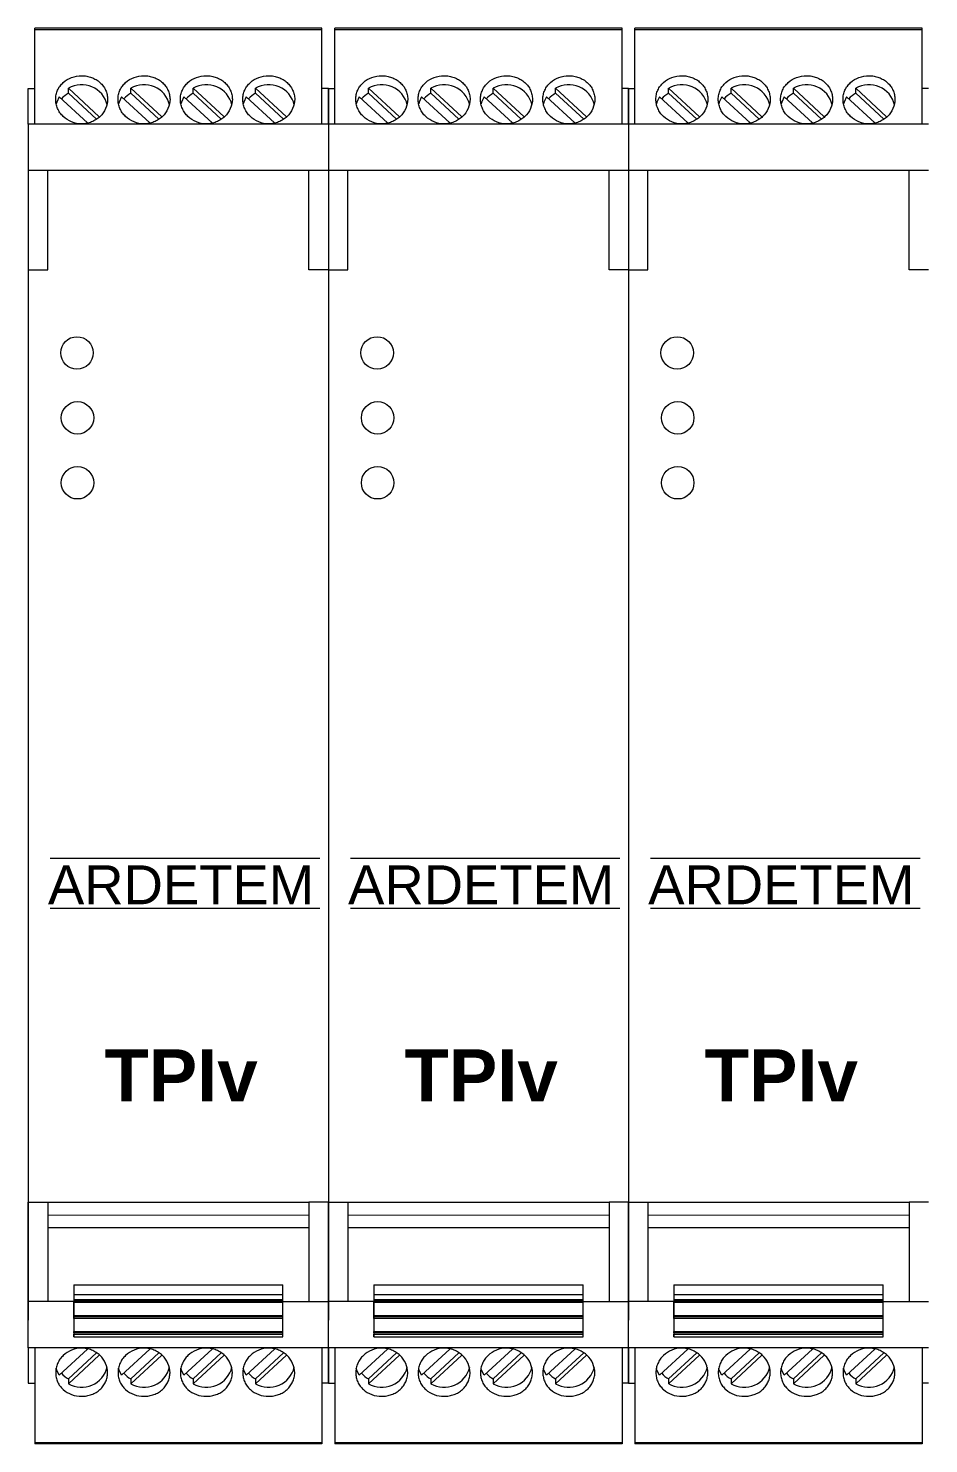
# Model space of a CAD drawing. Header units: millimetres. Extents: x 4137 to 6698, y 1400 to 3585.
# Drawn here: x 5584.4 to 5653.7, y 2686.8 to 2795.8 of the extents above; entities that cross this region are included whole.
import ezdxf

# ---------------------------------------------------------------- set-up
doc = ezdxf.new("R2010")
doc.units = ezdxf.units.MM
doc.styles.get("Standard").update_dxf_attribs({"font": 'arial.ttf'})

msp = doc.modelspace()

# ---------------------------------------------------------------- linework, layer by layer
at = {"color": 0, "linetype": 'ByBlock', "lineweight": 0}
for p, q in [((5607.04, 2795.78), (5584.94, 2795.78)), ((5584.94, 2795.68), (5607.04, 2795.68)), ((5630.14, 2795.78), (5608.04, 2795.78)), ((5608.04, 2795.68), (5630.14, 2795.68)), ((5653.24, 2795.78), (5631.14, 2795.78)), ((5631.14, 2795.68), (5653.24, 2795.68)), ((5584.44, 2788.39), (5584.44, 2791.13)), ((5586.82, 2790.51), (5589, 2788.49)), ((5587.53, 2790.79), (5587.53, 2791.16)), ((5589.91, 2788.96), (5587.53, 2791.16)), ((5589.69, 2788.79), (5587.53, 2790.79)), ((5591.62, 2790.51), (5593.8, 2788.49)), ((5592.33, 2790.79), (5592.33, 2791.16)), ((5594.71, 2788.96), (5592.33, 2791.16)), ((5594.49, 2788.79), (5592.33, 2790.79)), ((5596.42, 2790.51), (5598.6, 2788.49)), ((5597.13, 2790.79), (5597.13, 2791.16)), ((5599.51, 2788.96), (5597.13, 2791.16)), ((5599.29, 2788.79), (5597.13, 2790.79)), ((5601.22, 2790.51), (5603.4, 2788.49)), ((5601.93, 2790.79), (5601.93, 2791.16)), ((5604.31, 2788.96), (5601.93, 2791.16)), ((5604.09, 2788.79), (5601.93, 2790.79)), ((5607.54, 2791.13), (5607.54, 2788.39)), ((5607.54, 2788.39), (5607.54, 2791.13)), ((5609.92, 2790.51), (5612.1, 2788.49)), ((5610.63, 2790.79), (5610.63, 2791.16)), ((5613.01, 2788.96), (5610.63, 2791.16)), ((5612.79, 2788.79), (5610.63, 2790.79)), ((5614.72, 2790.51), (5616.9, 2788.49)), ((5615.43, 2790.79), (5615.43, 2791.16)), ((5617.81, 2788.96), (5615.43, 2791.16)), ((5617.59, 2788.79), (5615.43, 2790.79)), ((5619.52, 2790.51), (5621.7, 2788.49)), ((5620.23, 2790.79), (5620.23, 2791.16)), ((5622.61, 2788.96), (5620.23, 2791.16)), ((5622.39, 2788.79), (5620.23, 2790.79)), ((5624.32, 2790.51), (5626.5, 2788.49)), ((5625.03, 2790.79), (5625.03, 2791.16)), ((5627.41, 2788.96), (5625.03, 2791.16)), ((5627.19, 2788.79), (5625.03, 2790.79)), ((5630.64, 2791.13), (5630.64, 2788.39)), ((5630.64, 2788.39), (5630.64, 2791.13)), ((5633.02, 2790.51), (5635.2, 2788.49)), ((5633.73, 2790.79), (5633.73, 2791.16)), ((5636.11, 2788.96), (5633.73, 2791.16)), ((5635.89, 2788.79), (5633.73, 2790.79)), ((5637.82, 2790.51), (5640, 2788.49)), ((5638.53, 2790.79), (5638.53, 2791.16)), ((5640.91, 2788.96), (5638.53, 2791.16)), ((5640.69, 2788.79), (5638.53, 2790.79)), ((5642.62, 2790.51), (5644.8, 2788.49)), ((5643.33, 2790.79), (5643.33, 2791.16)), ((5645.71, 2788.96), (5643.33, 2791.16)), ((5645.49, 2788.79), (5643.33, 2790.79)), ((5647.42, 2790.51), (5649.6, 2788.49)), ((5648.13, 2790.79), (5648.13, 2791.16)), ((5650.51, 2788.96), (5648.13, 2791.16)), ((5650.29, 2788.79), (5648.13, 2790.79)), ((5584.44, 2788.39), (5584.44, 2777.17)), ((5607.54, 2788.39), (5584.44, 2788.39)), ((5607.54, 2788.39), (5607.54, 2777.17)), ((5607.54, 2788.39), (5607.54, 2777.17)), ((5630.64, 2788.39), (5607.54, 2788.39)), ((5630.64, 2788.39), (5630.64, 2777.17)), ((5630.64, 2788.39), (5630.64, 2777.17)), ((5653.74, 2788.39), (5630.64, 2788.39)), ((5607.54, 2784.83), (5584.44, 2784.83)), ((5630.64, 2784.83), (5607.54, 2784.83)), ((5653.74, 2784.83), (5630.64, 2784.83)), ((5584.44, 2777.17), (5584.44, 2696.28)), ((5584.44, 2777.17), (5585.94, 2777.17)), ((5607.54, 2777.17), (5607.54, 2696.28)), ((5607.54, 2777.17), (5607.54, 2696.28)), ((5607.54, 2777.17), (5609.04, 2777.17)), ((5630.64, 2777.17), (5630.64, 2696.28)), ((5630.64, 2777.17), (5630.64, 2696.28)), ((5630.64, 2777.17), (5632.14, 2777.17)), ((5584.44, 2705.38), (5585.94, 2705.38)), ((5584.44, 2694.16), (5584.44, 2705.38)), ((5607.54, 2694.16), (5607.54, 2705.38)), ((5607.54, 2705.38), (5609.04, 2705.38)), ((5607.54, 2694.16), (5607.54, 2705.38)), ((5630.64, 2694.16), (5630.64, 2705.38)), ((5630.64, 2705.38), (5632.14, 2705.38)), ((5630.64, 2694.16), (5630.64, 2705.38)), ((5587.94, 2697.73), (5584.44, 2697.73)), ((5604.04, 2697.73), (5607.54, 2697.73)), ((5611.04, 2697.73), (5607.54, 2697.73)), ((5627.14, 2697.73), (5630.64, 2697.73)), ((5634.14, 2697.73), (5630.64, 2697.73)), ((5650.24, 2697.73), (5653.74, 2697.73)), ((5584.44, 2694.16), (5584.44, 2691.43)), ((5607.54, 2694.16), (5584.44, 2694.16)), ((5586.82, 2692.05), (5589, 2694.06)), ((5589.69, 2693.77), (5587.53, 2691.77)), ((5589.91, 2693.59), (5587.53, 2691.39)), ((5591.62, 2692.05), (5593.8, 2694.06)), ((5594.49, 2693.77), (5592.33, 2691.77)), ((5594.71, 2693.59), (5592.33, 2691.39)), ((5596.42, 2692.05), (5598.6, 2694.06)), ((5599.29, 2693.77), (5597.13, 2691.77)), ((5599.51, 2693.59), (5597.13, 2691.39)), ((5601.22, 2692.05), (5603.4, 2694.06)), ((5604.09, 2693.77), (5601.93, 2691.77)), ((5604.31, 2693.59), (5601.93, 2691.39)), ((5607.54, 2691.43), (5607.54, 2694.16)), ((5607.54, 2694.16), (5607.54, 2691.43)), ((5630.64, 2694.16), (5607.54, 2694.16)), ((5609.92, 2692.05), (5612.1, 2694.06)), ((5612.79, 2693.77), (5610.63, 2691.77)), ((5613.01, 2693.59), (5610.63, 2691.39)), ((5614.72, 2692.05), (5616.9, 2694.06)), ((5617.59, 2693.77), (5615.43, 2691.77)), ((5617.81, 2693.59), (5615.43, 2691.39)), ((5619.52, 2692.05), (5621.7, 2694.06)), ((5622.39, 2693.77), (5620.23, 2691.77)), ((5622.61, 2693.59), (5620.23, 2691.39)), ((5624.32, 2692.05), (5626.5, 2694.06)), ((5627.19, 2693.77), (5625.03, 2691.77)), ((5627.41, 2693.59), (5625.03, 2691.39)), ((5630.64, 2691.43), (5630.64, 2694.16)), ((5630.64, 2694.16), (5630.64, 2691.43)), ((5653.74, 2694.16), (5630.64, 2694.16)), ((5633.02, 2692.05), (5635.2, 2694.06)), ((5635.89, 2693.77), (5633.73, 2691.77)), ((5636.11, 2693.59), (5633.73, 2691.39)), ((5637.82, 2692.05), (5640, 2694.06)), ((5640.69, 2693.77), (5638.53, 2691.77)), ((5640.91, 2693.59), (5638.53, 2691.39)), ((5642.62, 2692.05), (5644.8, 2694.06)), ((5645.49, 2693.77), (5643.33, 2691.77)), ((5645.71, 2693.59), (5643.33, 2691.39)), ((5647.42, 2692.05), (5649.6, 2694.06)), ((5650.29, 2693.77), (5648.13, 2691.77)), ((5650.51, 2693.59), (5648.13, 2691.39)), ((5587.53, 2691.77), (5587.53, 2691.39)), ((5592.33, 2691.77), (5592.33, 2691.39)), ((5597.13, 2691.77), (5597.13, 2691.39)), ((5601.93, 2691.77), (5601.93, 2691.39)), ((5610.63, 2691.77), (5610.63, 2691.39)), ((5615.43, 2691.77), (5615.43, 2691.39)), ((5620.23, 2691.77), (5620.23, 2691.39)), ((5625.03, 2691.77), (5625.03, 2691.39)), ((5633.73, 2691.77), (5633.73, 2691.39)), ((5638.53, 2691.77), (5638.53, 2691.39)), ((5643.33, 2691.77), (5643.33, 2691.39)), ((5648.13, 2691.77), (5648.13, 2691.39)), ((5584.94, 2686.88), (5607.04, 2686.88)), ((5608.04, 2686.88), (5630.14, 2686.88)), ((5631.14, 2686.88), (5653.24, 2686.88)), ((5607.04, 2686.78), (5584.94, 2686.78)), ((5630.14, 2686.78), (5608.04, 2686.78)), ((5653.24, 2686.78), (5631.14, 2686.78))]:
    msp.add_line(p, q, dxfattribs=at)
at = {"color": 0, "linetype": 'ByBlock', "lineweight": 0, "ltscale": 0.25}
for p, q in [((5584.94, 2788.39), (5584.94, 2795.78)), ((5607.04, 2788.39), (5607.04, 2795.78)), ((5608.04, 2788.39), (5608.04, 2795.78)), ((5630.14, 2788.39), (5630.14, 2795.78)), ((5631.14, 2788.39), (5631.14, 2795.78)), ((5653.24, 2788.39), (5653.24, 2795.78)), ((5584.44, 2791.13), (5584.94, 2791.13)), ((5607.54, 2791.13), (5607.04, 2791.13)), ((5607.54, 2791.13), (5608.04, 2791.13)), ((5630.64, 2791.13), (5630.14, 2791.13)), ((5630.64, 2791.13), (5631.14, 2791.13)), ((5653.74, 2791.13), (5653.24, 2791.13)), ((5585.94, 2777.17), (5585.94, 2784.83)), ((5606.04, 2777.17), (5606.04, 2784.82)), ((5609.04, 2777.17), (5609.04, 2784.83)), ((5629.14, 2777.17), (5629.14, 2784.82)), ((5632.14, 2777.17), (5632.14, 2784.83)), ((5652.24, 2777.17), (5652.24, 2784.82)), ((5584.44, 2777.17), (5585.94, 2777.17)), ((5607.54, 2777.17), (5606.04, 2777.17)), ((5607.54, 2777.17), (5609.04, 2777.17)), ((5630.64, 2777.17), (5629.14, 2777.17)), ((5630.64, 2777.17), (5632.14, 2777.17)), ((5653.74, 2777.17), (5652.24, 2777.17)), ((5586.13, 2731.86), (5606.88, 2731.86)), ((5609.23, 2731.86), (5629.98, 2731.86)), ((5632.33, 2731.86), (5653.08, 2731.86)), ((5586.13, 2728.01), (5606.88, 2728.01)), ((5609.23, 2728.01), (5629.98, 2728.01)), ((5632.33, 2728.01), (5653.08, 2728.01)), ((5584.44, 2705.38), (5585.94, 2705.38)), ((5585.94, 2705.38), (5606.04, 2705.39)), ((5585.94, 2705.38), (5585.94, 2697.73)), ((5585.94, 2705.38), (5585.94, 2704.38)), ((5606.04, 2705.39), (5606.04, 2697.74)), ((5607.54, 2705.38), (5606.04, 2705.38)), ((5607.54, 2705.38), (5609.04, 2705.38)), ((5609.04, 2705.38), (5629.14, 2705.39)), ((5609.04, 2705.38), (5609.04, 2697.73)), ((5609.04, 2705.38), (5609.04, 2704.38)), ((5629.14, 2705.39), (5629.14, 2697.74)), ((5630.64, 2705.38), (5629.14, 2705.38)), ((5630.64, 2705.38), (5632.14, 2705.38)), ((5632.14, 2705.38), (5652.24, 2705.39)), ((5632.14, 2705.38), (5632.14, 2697.73)), ((5632.14, 2705.38), (5632.14, 2704.38)), ((5652.24, 2705.39), (5652.24, 2697.74)), ((5653.74, 2705.38), (5652.24, 2705.38)), ((5585.94, 2704.38), (5606.04, 2704.39)), ((5606.04, 2704.39), (5606.04, 2703.39)), ((5609.04, 2704.38), (5629.14, 2704.39)), ((5629.14, 2704.39), (5629.14, 2703.39)), ((5632.14, 2704.38), (5652.24, 2704.39)), ((5652.24, 2704.39), (5652.24, 2703.39)), ((5606.04, 2703.39), (5585.94, 2703.39)), ((5585.94, 2703.39), (5585.94, 2699.39)), ((5629.14, 2703.39), (5609.04, 2703.39)), ((5609.04, 2703.39), (5609.04, 2699.39)), ((5652.24, 2703.39), (5632.14, 2703.39)), ((5632.14, 2703.39), (5632.14, 2699.39)), ((5587.94, 2699.01), (5604.04, 2699.01)), ((5587.94, 2699.01), (5587.94, 2695.01)), ((5604.04, 2695.01), (5604.04, 2699.01)), ((5611.04, 2699.01), (5627.14, 2699.01)), ((5611.04, 2699.01), (5611.04, 2695.01)), ((5627.14, 2695.01), (5627.14, 2699.01)), ((5634.14, 2699.01), (5650.24, 2699.01)), ((5634.14, 2699.01), (5634.14, 2695.01)), ((5650.24, 2695.01), (5650.24, 2699.01)), ((5604.04, 2698.23), (5587.94, 2698.23)), ((5587.94, 2697.89), (5604.04, 2697.89)), ((5604.04, 2697.79), (5587.94, 2697.79)), ((5604.04, 2697.73), (5604.04, 2698.23)), ((5627.14, 2698.23), (5611.04, 2698.23)), ((5611.04, 2697.89), (5627.14, 2697.89)), ((5627.14, 2697.79), (5611.04, 2697.79)), ((5627.14, 2697.73), (5627.14, 2698.23)), ((5650.24, 2698.23), (5634.14, 2698.23)), ((5634.14, 2697.89), (5650.24, 2697.89)), ((5650.24, 2697.79), (5634.14, 2697.79)), ((5650.24, 2697.73), (5650.24, 2698.23)), ((5587.94, 2696.41), (5587.94, 2697.73)), ((5587.94, 2697.73), (5604.04, 2697.73)), ((5587.94, 2697.69), (5604.04, 2697.69)), ((5611.04, 2696.41), (5611.04, 2697.73)), ((5611.04, 2697.73), (5627.14, 2697.73)), ((5611.04, 2697.69), (5627.14, 2697.69)), ((5634.14, 2696.41), (5634.14, 2697.73)), ((5634.14, 2697.73), (5650.24, 2697.73)), ((5634.14, 2697.69), (5650.24, 2697.69)), ((5587.94, 2696.65), (5604.04, 2696.65)), ((5604.04, 2696.55), (5587.94, 2696.55)), ((5587.94, 2696.45), (5604.04, 2696.45)), ((5604.04, 2696.41), (5587.94, 2696.41)), ((5604.04, 2695.41), (5604.04, 2696.41)), ((5611.04, 2696.65), (5627.14, 2696.65)), ((5627.14, 2696.55), (5611.04, 2696.55)), ((5611.04, 2696.45), (5627.14, 2696.45)), ((5627.14, 2696.41), (5611.04, 2696.41)), ((5627.14, 2695.41), (5627.14, 2696.41)), ((5634.14, 2696.65), (5650.24, 2696.65)), ((5650.24, 2696.55), (5634.14, 2696.55)), ((5634.14, 2696.45), (5650.24, 2696.45)), ((5650.24, 2696.41), (5634.14, 2696.41)), ((5650.24, 2695.41), (5650.24, 2696.41)), ((5587.94, 2695.31), (5587.94, 2695.41)), ((5587.94, 2695.41), (5604.04, 2695.41)), ((5604.04, 2695.31), (5587.94, 2695.31)), ((5587.94, 2695.01), (5587.94, 2695.21)), ((5587.94, 2695.21), (5604.04, 2695.21)), ((5587.94, 2695.01), (5604.04, 2695.01)), ((5604.04, 2695.21), (5604.04, 2695.31)), ((5611.04, 2695.31), (5611.04, 2695.41)), ((5611.04, 2695.41), (5627.14, 2695.41)), ((5627.14, 2695.31), (5611.04, 2695.31)), ((5611.04, 2695.01), (5611.04, 2695.21)), ((5611.04, 2695.21), (5627.14, 2695.21)), ((5611.04, 2695.01), (5627.14, 2695.01)), ((5627.14, 2695.21), (5627.14, 2695.31)), ((5634.14, 2695.31), (5634.14, 2695.41)), ((5634.14, 2695.41), (5650.24, 2695.41)), ((5650.24, 2695.31), (5634.14, 2695.31)), ((5634.14, 2695.01), (5634.14, 2695.21)), ((5634.14, 2695.21), (5650.24, 2695.21)), ((5634.14, 2695.01), (5650.24, 2695.01)), ((5650.24, 2695.21), (5650.24, 2695.31)), ((5584.94, 2694.16), (5584.94, 2686.78)), ((5607.04, 2694.16), (5607.04, 2686.78)), ((5608.04, 2694.16), (5608.04, 2686.78)), ((5630.14, 2694.16), (5630.14, 2686.78)), ((5631.14, 2694.16), (5631.14, 2686.78)), ((5653.24, 2694.16), (5653.24, 2686.78)), ((5584.44, 2691.43), (5584.94, 2691.43)), ((5607.54, 2691.43), (5607.04, 2691.43)), ((5607.54, 2691.43), (5608.04, 2691.43)), ((5630.64, 2691.43), (5630.14, 2691.43)), ((5630.64, 2691.43), (5631.14, 2691.43)), ((5653.74, 2691.43), (5653.24, 2691.43))]:
    msp.add_line(p, q, dxfattribs=at)
at = {"color": 0, "linetype": 'ByBlock', "lineweight": 0, "flags": 128}
for points in [[(5586.82, 2790.51), (5586.63, 2790.1), (5586.59, 2789.95)], [(5591.62, 2790.51), (5591.43, 2790.1), (5591.39, 2789.95)], [(5596.42, 2790.51), (5596.23, 2790.1), (5596.19, 2789.95)], [(5601.22, 2790.51), (5601.03, 2790.1), (5600.99, 2789.95)], [(5609.92, 2790.51), (5609.73, 2790.1), (5609.69, 2789.95)], [(5614.72, 2790.51), (5614.53, 2790.1), (5614.49, 2789.95)], [(5619.52, 2790.51), (5619.33, 2790.1), (5619.29, 2789.95)], [(5624.32, 2790.51), (5624.13, 2790.1), (5624.09, 2789.95)], [(5633.02, 2790.51), (5632.83, 2790.1), (5632.79, 2789.95)], [(5637.82, 2790.51), (5637.63, 2790.1), (5637.59, 2789.95)], [(5642.62, 2790.51), (5642.43, 2790.1), (5642.39, 2789.95)], [(5647.42, 2790.51), (5647.23, 2790.1), (5647.19, 2789.95)], [(5586.82, 2692.05), (5586.63, 2692.45), (5586.59, 2692.6)], [(5591.62, 2692.05), (5591.43, 2692.45), (5591.39, 2692.6)], [(5596.42, 2692.05), (5596.23, 2692.45), (5596.19, 2692.6)], [(5601.22, 2692.05), (5601.03, 2692.45), (5600.99, 2692.6)], [(5609.92, 2692.05), (5609.73, 2692.45), (5609.69, 2692.6)], [(5614.72, 2692.05), (5614.53, 2692.45), (5614.49, 2692.6)], [(5619.52, 2692.05), (5619.33, 2692.45), (5619.29, 2692.6)], [(5624.32, 2692.05), (5624.13, 2692.45), (5624.09, 2692.6)], [(5633.02, 2692.05), (5632.83, 2692.45), (5632.79, 2692.6)], [(5637.82, 2692.05), (5637.63, 2692.45), (5637.59, 2692.6)], [(5642.62, 2692.05), (5642.43, 2692.45), (5642.39, 2692.6)], [(5647.42, 2692.05), (5647.23, 2692.45), (5647.19, 2692.6)]]:
    msp.add_lwpolyline(points, dxfattribs=at)
at = {"color": 0, "linetype": 'ByBlock', "lineweight": 0, "ltscale": 0.25}
for centre in [(5588.19, 2770.78), (5611.29, 2770.78), (5634.39, 2770.78), (5588.23, 2765.78), (5611.33, 2765.78), (5634.43, 2765.78), (5588.23, 2760.78), (5611.33, 2760.78), (5634.43, 2760.78)]:
    msp.add_circle(centre, 1.25, dxfattribs=at)
at = {"color": 0, "linetype": 'ByBlock', "lineweight": 0}
for centre, radius, start, end in [((5588.47, 2789.06), 1.96, 118.5259, 138.894), ((5588.55, 2789.42), 2.02, 13.4001, 120.2275), ((5593.27, 2789.06), 1.96, 118.5259, 138.894), ((5593.35, 2789.42), 2.02, 13.4001, 120.2275), ((5598.07, 2789.06), 1.96, 118.5259, 138.894), ((5598.15, 2789.42), 2.02, 13.4001, 120.2275), ((5602.87, 2789.06), 1.96, 118.5259, 138.894), ((5602.95, 2789.42), 2.02, 13.4001, 120.2275), ((5611.57, 2789.06), 1.96, 118.5259, 138.894), ((5611.65, 2789.42), 2.02, 13.4001, 120.2275), ((5616.37, 2789.06), 1.96, 118.5259, 138.894), ((5616.45, 2789.42), 2.02, 13.4001, 120.2275), ((5621.17, 2789.06), 1.96, 118.5259, 138.894), ((5621.25, 2789.42), 2.02, 13.4001, 120.2275), ((5625.97, 2789.06), 1.96, 118.5259, 138.894), ((5626.05, 2789.42), 2.02, 13.4001, 120.2275), ((5634.67, 2789.06), 1.96, 118.5259, 138.894), ((5634.75, 2789.42), 2.02, 13.4001, 120.2275), ((5639.47, 2789.06), 1.96, 118.5259, 138.894), ((5639.55, 2789.42), 2.02, 13.4001, 120.2275), ((5644.27, 2789.06), 1.96, 118.5259, 138.894), ((5644.35, 2789.42), 2.02, 13.4001, 120.2275), ((5649.07, 2789.06), 1.96, 118.5259, 138.894), ((5649.15, 2789.42), 2.02, 13.4001, 120.2275), ((5588.55, 2693.14), 2.02, 239.7725, 346.5999), ((5593.35, 2693.14), 2.02, 239.7725, 346.5999), ((5598.15, 2693.14), 2.02, 239.7725, 346.5999), ((5602.95, 2693.14), 2.02, 239.7725, 346.5999), ((5611.65, 2693.14), 2.02, 239.7725, 346.5999), ((5616.45, 2693.14), 2.02, 239.7725, 346.5999), ((5621.25, 2693.14), 2.02, 239.7725, 346.5999), ((5626.05, 2693.14), 2.02, 239.7725, 346.5999), ((5634.75, 2693.14), 2.02, 239.7725, 346.5999), ((5639.55, 2693.14), 2.02, 239.7725, 346.5999), ((5644.35, 2693.14), 2.02, 239.7725, 346.5999), ((5649.15, 2693.14), 2.02, 239.7725, 346.5999), ((5588.47, 2693.49), 1.96, 221.106, 241.4741), ((5593.27, 2693.49), 1.96, 221.106, 241.4741), ((5598.07, 2693.49), 1.96, 221.106, 241.4741), ((5602.87, 2693.49), 1.96, 221.106, 241.4741), ((5611.57, 2693.49), 1.96, 221.106, 241.4741), ((5616.37, 2693.49), 1.96, 221.106, 241.4741), ((5621.17, 2693.49), 1.96, 221.106, 241.4741), ((5625.97, 2693.49), 1.96, 221.106, 241.4741), ((5634.67, 2693.49), 1.96, 221.106, 241.4741), ((5639.47, 2693.49), 1.96, 221.106, 241.4741), ((5644.27, 2693.49), 1.96, 221.106, 241.4741), ((5649.07, 2693.49), 1.96, 221.106, 241.4741)]:
    msp.add_arc(centre, radius, start, end, dxfattribs=at)
for points in [[(5588.55, 2788.42), (5588.68, 2788.42), (5588.81, 2788.43), (5589.06, 2788.48), (5589.19, 2788.52), (5589.43, 2788.62), (5589.55, 2788.68), (5589.77, 2788.81), (5589.87, 2788.9), (5590.15, 2789.16), (5590.29, 2789.37), (5590.49, 2789.83), (5590.55, 2790.07), (5590.55, 2790.44), (5590.53, 2790.56), (5590.48, 2790.79), (5590.44, 2790.91), (5590.34, 2791.13), (5590.28, 2791.24), (5590.14, 2791.43), (5590.05, 2791.52), (5589.87, 2791.69), (5589.77, 2791.76), (5589.55, 2791.89), (5589.43, 2791.95), (5589.19, 2792.04), (5589.07, 2792.07), (5588.81, 2792.12), (5588.68, 2792.13), (5588.29, 2792.13), (5588.02, 2792.08), (5587.54, 2791.91), (5587.32, 2791.77), (5587.04, 2791.52), (5586.96, 2791.43), (5586.81, 2791.24), (5586.75, 2791.13), (5586.65, 2790.91), (5586.61, 2790.79), (5586.56, 2790.56), (5586.55, 2790.44), (5586.55, 2790.19), (5586.56, 2790.07), (5586.61, 2789.83), (5586.65, 2789.71), (5586.75, 2789.49), (5586.81, 2789.38), (5586.95, 2789.17), (5587.04, 2789.07), (5587.32, 2788.81), (5587.54, 2788.66), (5588.02, 2788.47), (5588.28, 2788.42), (5588.55, 2788.42)], [(5593.35, 2788.42), (5593.48, 2788.42), (5593.61, 2788.43), (5593.86, 2788.48), (5593.99, 2788.52), (5594.23, 2788.62), (5594.35, 2788.68), (5594.57, 2788.81), (5594.67, 2788.9), (5594.95, 2789.16), (5595.09, 2789.37), (5595.29, 2789.83), (5595.35, 2790.07), (5595.35, 2790.44), (5595.33, 2790.56), (5595.28, 2790.79), (5595.24, 2790.91), (5595.14, 2791.13), (5595.08, 2791.24), (5594.94, 2791.43), (5594.85, 2791.52), (5594.67, 2791.69), (5594.57, 2791.76), (5594.35, 2791.89), (5594.23, 2791.95), (5593.99, 2792.04), (5593.87, 2792.07), (5593.61, 2792.12), (5593.48, 2792.13), (5593.09, 2792.13), (5592.82, 2792.08), (5592.34, 2791.91), (5592.12, 2791.77), (5591.84, 2791.52), (5591.76, 2791.43), (5591.61, 2791.24), (5591.55, 2791.13), (5591.45, 2790.91), (5591.41, 2790.79), (5591.36, 2790.56), (5591.35, 2790.44), (5591.35, 2790.19), (5591.36, 2790.07), (5591.41, 2789.83), (5591.45, 2789.71), (5591.55, 2789.49), (5591.61, 2789.38), (5591.75, 2789.17), (5591.84, 2789.07), (5592.12, 2788.81), (5592.34, 2788.66), (5592.82, 2788.47), (5593.08, 2788.42), (5593.35, 2788.42)], [(5598.15, 2788.42), (5598.28, 2788.42), (5598.41, 2788.43), (5598.66, 2788.48), (5598.79, 2788.52), (5599.03, 2788.62), (5599.15, 2788.68), (5599.37, 2788.81), (5599.47, 2788.9), (5599.75, 2789.16), (5599.89, 2789.37), (5600.09, 2789.83), (5600.15, 2790.07), (5600.15, 2790.44), (5600.13, 2790.56), (5600.08, 2790.79), (5600.04, 2790.91), (5599.94, 2791.13), (5599.88, 2791.24), (5599.74, 2791.43), (5599.65, 2791.52), (5599.47, 2791.69), (5599.37, 2791.76), (5599.15, 2791.89), (5599.03, 2791.95), (5598.79, 2792.04), (5598.67, 2792.07), (5598.41, 2792.12), (5598.28, 2792.13), (5597.89, 2792.13), (5597.62, 2792.08), (5597.14, 2791.91), (5596.92, 2791.77), (5596.64, 2791.52), (5596.56, 2791.43), (5596.41, 2791.24), (5596.35, 2791.13), (5596.25, 2790.91), (5596.21, 2790.79), (5596.16, 2790.56), (5596.15, 2790.44), (5596.15, 2790.19), (5596.16, 2790.07), (5596.21, 2789.83), (5596.25, 2789.71), (5596.35, 2789.49), (5596.41, 2789.38), (5596.55, 2789.17), (5596.64, 2789.07), (5596.92, 2788.81), (5597.14, 2788.66), (5597.62, 2788.47), (5597.88, 2788.42), (5598.15, 2788.42)], [(5602.95, 2788.42), (5603.08, 2788.42), (5603.21, 2788.43), (5603.46, 2788.48), (5603.59, 2788.52), (5603.83, 2788.62), (5603.95, 2788.68), (5604.17, 2788.81), (5604.27, 2788.9), (5604.55, 2789.16), (5604.69, 2789.37), (5604.89, 2789.83), (5604.95, 2790.07), (5604.95, 2790.44), (5604.93, 2790.56), (5604.88, 2790.79), (5604.84, 2790.91), (5604.74, 2791.13), (5604.68, 2791.24), (5604.54, 2791.43), (5604.45, 2791.52), (5604.27, 2791.69), (5604.17, 2791.76), (5603.95, 2791.89), (5603.83, 2791.95), (5603.59, 2792.04), (5603.47, 2792.07), (5603.21, 2792.12), (5603.08, 2792.13), (5602.69, 2792.13), (5602.42, 2792.08), (5601.94, 2791.91), (5601.72, 2791.77), (5601.44, 2791.52), (5601.36, 2791.43), (5601.21, 2791.24), (5601.15, 2791.13), (5601.05, 2790.91), (5601.01, 2790.79), (5600.96, 2790.56), (5600.95, 2790.44), (5600.95, 2790.19), (5600.96, 2790.07), (5601.01, 2789.83), (5601.05, 2789.71), (5601.15, 2789.49), (5601.21, 2789.38), (5601.35, 2789.17), (5601.44, 2789.07), (5601.72, 2788.81), (5601.94, 2788.66), (5602.42, 2788.47), (5602.68, 2788.42), (5602.95, 2788.42)], [(5611.65, 2788.42), (5611.78, 2788.42), (5611.91, 2788.43), (5612.16, 2788.48), (5612.29, 2788.52), (5612.53, 2788.62), (5612.65, 2788.68), (5612.87, 2788.81), (5612.97, 2788.9), (5613.25, 2789.16), (5613.39, 2789.37), (5613.59, 2789.83), (5613.65, 2790.07), (5613.65, 2790.44), (5613.63, 2790.56), (5613.58, 2790.79), (5613.54, 2790.91), (5613.44, 2791.13), (5613.38, 2791.24), (5613.24, 2791.43), (5613.15, 2791.52), (5612.97, 2791.69), (5612.87, 2791.76), (5612.65, 2791.89), (5612.53, 2791.95), (5612.29, 2792.04), (5612.17, 2792.07), (5611.91, 2792.12), (5611.78, 2792.13), (5611.39, 2792.13), (5611.12, 2792.08), (5610.64, 2791.91), (5610.42, 2791.77), (5610.14, 2791.52), (5610.06, 2791.43), (5609.91, 2791.24), (5609.85, 2791.13), (5609.75, 2790.91), (5609.71, 2790.79), (5609.66, 2790.56), (5609.65, 2790.44), (5609.65, 2790.19), (5609.66, 2790.07), (5609.71, 2789.83), (5609.75, 2789.71), (5609.85, 2789.49), (5609.91, 2789.38), (5610.05, 2789.17), (5610.14, 2789.07), (5610.42, 2788.81), (5610.64, 2788.66), (5611.12, 2788.47), (5611.38, 2788.42), (5611.65, 2788.42)], [(5616.45, 2788.42), (5616.58, 2788.42), (5616.71, 2788.43), (5616.96, 2788.48), (5617.09, 2788.52), (5617.33, 2788.62), (5617.45, 2788.68), (5617.67, 2788.81), (5617.77, 2788.9), (5618.05, 2789.16), (5618.19, 2789.37), (5618.39, 2789.83), (5618.45, 2790.07), (5618.45, 2790.44), (5618.43, 2790.56), (5618.38, 2790.79), (5618.34, 2790.91), (5618.24, 2791.13), (5618.18, 2791.24), (5618.04, 2791.43), (5617.95, 2791.52), (5617.77, 2791.69), (5617.67, 2791.76), (5617.45, 2791.89), (5617.33, 2791.95), (5617.09, 2792.04), (5616.97, 2792.07), (5616.71, 2792.12), (5616.58, 2792.13), (5616.19, 2792.13), (5615.92, 2792.08), (5615.44, 2791.91), (5615.22, 2791.77), (5614.94, 2791.52), (5614.86, 2791.43), (5614.71, 2791.24), (5614.65, 2791.13), (5614.55, 2790.91), (5614.51, 2790.79), (5614.46, 2790.56), (5614.45, 2790.44), (5614.45, 2790.19), (5614.46, 2790.07), (5614.51, 2789.83), (5614.55, 2789.71), (5614.65, 2789.49), (5614.71, 2789.38), (5614.85, 2789.17), (5614.94, 2789.07), (5615.22, 2788.81), (5615.44, 2788.66), (5615.92, 2788.47), (5616.18, 2788.42), (5616.45, 2788.42)], [(5621.25, 2788.42), (5621.38, 2788.42), (5621.51, 2788.43), (5621.76, 2788.48), (5621.89, 2788.52), (5622.13, 2788.62), (5622.25, 2788.68), (5622.47, 2788.81), (5622.57, 2788.9), (5622.85, 2789.16), (5622.99, 2789.37), (5623.19, 2789.83), (5623.25, 2790.07), (5623.25, 2790.44), (5623.23, 2790.56), (5623.18, 2790.79), (5623.14, 2790.91), (5623.04, 2791.13), (5622.98, 2791.24), (5622.84, 2791.43), (5622.75, 2791.52), (5622.57, 2791.69), (5622.47, 2791.76), (5622.25, 2791.89), (5622.13, 2791.95), (5621.89, 2792.04), (5621.77, 2792.07), (5621.51, 2792.12), (5621.38, 2792.13), (5620.99, 2792.13), (5620.72, 2792.08), (5620.24, 2791.91), (5620.02, 2791.77), (5619.74, 2791.52), (5619.66, 2791.43), (5619.51, 2791.24), (5619.45, 2791.13), (5619.35, 2790.91), (5619.31, 2790.79), (5619.26, 2790.56), (5619.25, 2790.44), (5619.25, 2790.19), (5619.26, 2790.07), (5619.31, 2789.83), (5619.35, 2789.71), (5619.45, 2789.49), (5619.51, 2789.38), (5619.65, 2789.17), (5619.74, 2789.07), (5620.02, 2788.81), (5620.24, 2788.66), (5620.72, 2788.47), (5620.98, 2788.42), (5621.25, 2788.42)], [(5626.05, 2788.42), (5626.18, 2788.42), (5626.31, 2788.43), (5626.56, 2788.48), (5626.69, 2788.52), (5626.93, 2788.62), (5627.05, 2788.68), (5627.27, 2788.81), (5627.37, 2788.9), (5627.65, 2789.16), (5627.79, 2789.37), (5627.99, 2789.83), (5628.05, 2790.07), (5628.05, 2790.44), (5628.03, 2790.56), (5627.98, 2790.79), (5627.94, 2790.91), (5627.84, 2791.13), (5627.78, 2791.24), (5627.64, 2791.43), (5627.55, 2791.52), (5627.37, 2791.69), (5627.27, 2791.76), (5627.05, 2791.89), (5626.93, 2791.95), (5626.69, 2792.04), (5626.57, 2792.07), (5626.31, 2792.12), (5626.18, 2792.13), (5625.79, 2792.13), (5625.52, 2792.08), (5625.04, 2791.91), (5624.82, 2791.77), (5624.54, 2791.52), (5624.46, 2791.43), (5624.31, 2791.24), (5624.25, 2791.13), (5624.15, 2790.91), (5624.11, 2790.79), (5624.06, 2790.56), (5624.05, 2790.44), (5624.05, 2790.19), (5624.06, 2790.07), (5624.11, 2789.83), (5624.15, 2789.71), (5624.25, 2789.49), (5624.31, 2789.38), (5624.45, 2789.17), (5624.54, 2789.07), (5624.82, 2788.81), (5625.04, 2788.66), (5625.52, 2788.47), (5625.78, 2788.42), (5626.05, 2788.42)], [(5634.75, 2788.42), (5634.88, 2788.42), (5635.01, 2788.43), (5635.26, 2788.48), (5635.39, 2788.52), (5635.63, 2788.62), (5635.75, 2788.68), (5635.97, 2788.81), (5636.07, 2788.9), (5636.35, 2789.16), (5636.49, 2789.37), (5636.69, 2789.83), (5636.75, 2790.07), (5636.75, 2790.44), (5636.73, 2790.56), (5636.68, 2790.79), (5636.64, 2790.91), (5636.54, 2791.13), (5636.48, 2791.24), (5636.34, 2791.43), (5636.25, 2791.52), (5636.07, 2791.69), (5635.97, 2791.76), (5635.75, 2791.89), (5635.63, 2791.95), (5635.39, 2792.04), (5635.27, 2792.07), (5635.01, 2792.12), (5634.88, 2792.13), (5634.49, 2792.13), (5634.22, 2792.08), (5633.74, 2791.91), (5633.52, 2791.77), (5633.24, 2791.52), (5633.16, 2791.43), (5633.01, 2791.24), (5632.95, 2791.13), (5632.85, 2790.91), (5632.81, 2790.79), (5632.76, 2790.56), (5632.75, 2790.44), (5632.75, 2790.19), (5632.76, 2790.07), (5632.81, 2789.83), (5632.85, 2789.71), (5632.95, 2789.49), (5633.01, 2789.38), (5633.15, 2789.17), (5633.24, 2789.07), (5633.52, 2788.81), (5633.74, 2788.66), (5634.22, 2788.47), (5634.48, 2788.42), (5634.75, 2788.42)], [(5639.55, 2788.42), (5639.68, 2788.42), (5639.81, 2788.43), (5640.06, 2788.48), (5640.19, 2788.52), (5640.43, 2788.62), (5640.55, 2788.68), (5640.77, 2788.81), (5640.87, 2788.9), (5641.15, 2789.16), (5641.29, 2789.37), (5641.49, 2789.83), (5641.55, 2790.07), (5641.55, 2790.44), (5641.53, 2790.56), (5641.48, 2790.79), (5641.44, 2790.91), (5641.34, 2791.13), (5641.28, 2791.24), (5641.14, 2791.43), (5641.05, 2791.52), (5640.87, 2791.69), (5640.77, 2791.76), (5640.55, 2791.89), (5640.43, 2791.95), (5640.19, 2792.04), (5640.07, 2792.07), (5639.81, 2792.12), (5639.68, 2792.13), (5639.29, 2792.13), (5639.02, 2792.08), (5638.54, 2791.91), (5638.32, 2791.77), (5638.04, 2791.52), (5637.96, 2791.43), (5637.81, 2791.24), (5637.75, 2791.13), (5637.65, 2790.91), (5637.61, 2790.79), (5637.56, 2790.56), (5637.55, 2790.44), (5637.55, 2790.19), (5637.56, 2790.07), (5637.61, 2789.83), (5637.65, 2789.71), (5637.75, 2789.49), (5637.81, 2789.38), (5637.95, 2789.17), (5638.04, 2789.07), (5638.32, 2788.81), (5638.54, 2788.66), (5639.02, 2788.47), (5639.28, 2788.42), (5639.55, 2788.42)], [(5644.35, 2788.42), (5644.48, 2788.42), (5644.61, 2788.43), (5644.86, 2788.48), (5644.99, 2788.52), (5645.23, 2788.62), (5645.35, 2788.68), (5645.57, 2788.81), (5645.67, 2788.9), (5645.95, 2789.16), (5646.09, 2789.37), (5646.29, 2789.83), (5646.35, 2790.07), (5646.35, 2790.44), (5646.33, 2790.56), (5646.28, 2790.79), (5646.24, 2790.91), (5646.14, 2791.13), (5646.08, 2791.24), (5645.94, 2791.43), (5645.85, 2791.52), (5645.67, 2791.69), (5645.57, 2791.76), (5645.35, 2791.89), (5645.23, 2791.95), (5644.99, 2792.04), (5644.87, 2792.07), (5644.61, 2792.12), (5644.48, 2792.13), (5644.09, 2792.13), (5643.82, 2792.08), (5643.34, 2791.91), (5643.12, 2791.77), (5642.84, 2791.52), (5642.76, 2791.43), (5642.61, 2791.24), (5642.55, 2791.13), (5642.45, 2790.91), (5642.41, 2790.79), (5642.36, 2790.56), (5642.35, 2790.44), (5642.35, 2790.19), (5642.36, 2790.07), (5642.41, 2789.83), (5642.45, 2789.71), (5642.55, 2789.49), (5642.61, 2789.38), (5642.75, 2789.17), (5642.84, 2789.07), (5643.12, 2788.81), (5643.34, 2788.66), (5643.82, 2788.47), (5644.08, 2788.42), (5644.35, 2788.42)], [(5649.15, 2788.42), (5649.28, 2788.42), (5649.41, 2788.43), (5649.66, 2788.48), (5649.79, 2788.52), (5650.03, 2788.62), (5650.15, 2788.68), (5650.37, 2788.81), (5650.47, 2788.9), (5650.75, 2789.16), (5650.89, 2789.37), (5651.09, 2789.83), (5651.15, 2790.07), (5651.15, 2790.44), (5651.13, 2790.56), (5651.08, 2790.79), (5651.04, 2790.91), (5650.94, 2791.13), (5650.88, 2791.24), (5650.74, 2791.43), (5650.65, 2791.52), (5650.47, 2791.69), (5650.37, 2791.76), (5650.15, 2791.89), (5650.03, 2791.95), (5649.79, 2792.04), (5649.67, 2792.07), (5649.41, 2792.12), (5649.28, 2792.13), (5648.89, 2792.13), (5648.62, 2792.08), (5648.14, 2791.91), (5647.92, 2791.77), (5647.64, 2791.52), (5647.56, 2791.43), (5647.41, 2791.24), (5647.35, 2791.13), (5647.25, 2790.91), (5647.21, 2790.79), (5647.16, 2790.56), (5647.15, 2790.44), (5647.15, 2790.19), (5647.16, 2790.07), (5647.21, 2789.83), (5647.25, 2789.71), (5647.35, 2789.49), (5647.41, 2789.38), (5647.55, 2789.17), (5647.64, 2789.07), (5647.92, 2788.81), (5648.14, 2788.66), (5648.62, 2788.47), (5648.88, 2788.42), (5649.15, 2788.42)], [(5588.55, 2694.14), (5588.68, 2694.14), (5588.81, 2694.12), (5589.06, 2694.07), (5589.19, 2694.04), (5589.43, 2693.94), (5589.55, 2693.88), (5589.77, 2693.74), (5589.87, 2693.66), (5590.15, 2693.4), (5590.29, 2693.18), (5590.49, 2692.73), (5590.55, 2692.48), (5590.55, 2692.12), (5590.53, 2692), (5590.48, 2691.76), (5590.44, 2691.65), (5590.34, 2691.43), (5590.28, 2691.32), (5590.14, 2691.13), (5590.05, 2691.03), (5589.87, 2690.87), (5589.77, 2690.79), (5589.55, 2690.66), (5589.43, 2690.61), (5589.19, 2690.52), (5589.07, 2690.48), (5588.81, 2690.44), (5588.68, 2690.43), (5588.29, 2690.43), (5588.02, 2690.47), (5587.54, 2690.65), (5587.32, 2690.78), (5587.04, 2691.03), (5586.96, 2691.12), (5586.81, 2691.32), (5586.75, 2691.42), (5586.65, 2691.65), (5586.61, 2691.76), (5586.56, 2692), (5586.55, 2692.12), (5586.55, 2692.36), (5586.56, 2692.48), (5586.61, 2692.72), (5586.65, 2692.84), (5586.75, 2693.07), (5586.81, 2693.18), (5586.95, 2693.39), (5587.04, 2693.48), (5587.32, 2693.75), (5587.54, 2693.89), (5588.02, 2694.08), (5588.28, 2694.14), (5588.55, 2694.14)], [(5593.35, 2694.14), (5593.48, 2694.14), (5593.61, 2694.12), (5593.86, 2694.07), (5593.99, 2694.04), (5594.23, 2693.94), (5594.35, 2693.88), (5594.57, 2693.74), (5594.67, 2693.66), (5594.95, 2693.4), (5595.09, 2693.18), (5595.29, 2692.73), (5595.35, 2692.48), (5595.35, 2692.12), (5595.33, 2692), (5595.28, 2691.76), (5595.24, 2691.65), (5595.14, 2691.43), (5595.08, 2691.32), (5594.94, 2691.13), (5594.85, 2691.03), (5594.67, 2690.87), (5594.57, 2690.79), (5594.35, 2690.66), (5594.23, 2690.61), (5593.99, 2690.52), (5593.87, 2690.48), (5593.61, 2690.44), (5593.48, 2690.43), (5593.09, 2690.43), (5592.82, 2690.47), (5592.34, 2690.65), (5592.12, 2690.78), (5591.84, 2691.03), (5591.76, 2691.12), (5591.61, 2691.32), (5591.55, 2691.42), (5591.45, 2691.65), (5591.41, 2691.76), (5591.36, 2692), (5591.35, 2692.12), (5591.35, 2692.36), (5591.36, 2692.48), (5591.41, 2692.72), (5591.45, 2692.84), (5591.55, 2693.07), (5591.61, 2693.18), (5591.75, 2693.39), (5591.84, 2693.48), (5592.12, 2693.75), (5592.34, 2693.89), (5592.82, 2694.08), (5593.08, 2694.14), (5593.35, 2694.14)], [(5598.15, 2694.14), (5598.28, 2694.14), (5598.41, 2694.12), (5598.66, 2694.07), (5598.79, 2694.04), (5599.03, 2693.94), (5599.15, 2693.88), (5599.37, 2693.74), (5599.47, 2693.66), (5599.75, 2693.4), (5599.89, 2693.18), (5600.09, 2692.73), (5600.15, 2692.48), (5600.15, 2692.12), (5600.13, 2692), (5600.08, 2691.76), (5600.04, 2691.65), (5599.94, 2691.43), (5599.88, 2691.32), (5599.74, 2691.13), (5599.65, 2691.03), (5599.47, 2690.87), (5599.37, 2690.79), (5599.15, 2690.66), (5599.03, 2690.61), (5598.79, 2690.52), (5598.67, 2690.48), (5598.41, 2690.44), (5598.28, 2690.43), (5597.89, 2690.43), (5597.62, 2690.47), (5597.14, 2690.65), (5596.92, 2690.78), (5596.64, 2691.03), (5596.56, 2691.12), (5596.41, 2691.32), (5596.35, 2691.42), (5596.25, 2691.65), (5596.21, 2691.76), (5596.16, 2692), (5596.15, 2692.12), (5596.15, 2692.36), (5596.16, 2692.48), (5596.21, 2692.72), (5596.25, 2692.84), (5596.35, 2693.07), (5596.41, 2693.18), (5596.55, 2693.39), (5596.64, 2693.48), (5596.92, 2693.75), (5597.14, 2693.89), (5597.62, 2694.08), (5597.88, 2694.14), (5598.15, 2694.14)], [(5602.95, 2694.14), (5603.08, 2694.14), (5603.21, 2694.12), (5603.46, 2694.07), (5603.59, 2694.04), (5603.83, 2693.94), (5603.95, 2693.88), (5604.17, 2693.74), (5604.27, 2693.66), (5604.55, 2693.4), (5604.69, 2693.18), (5604.89, 2692.73), (5604.95, 2692.48), (5604.95, 2692.12), (5604.93, 2692), (5604.88, 2691.76), (5604.84, 2691.65), (5604.74, 2691.43), (5604.68, 2691.32), (5604.54, 2691.13), (5604.45, 2691.03), (5604.27, 2690.87), (5604.17, 2690.79), (5603.95, 2690.66), (5603.83, 2690.61), (5603.59, 2690.52), (5603.47, 2690.48), (5603.21, 2690.44), (5603.08, 2690.43), (5602.69, 2690.43), (5602.42, 2690.47), (5601.94, 2690.65), (5601.72, 2690.78), (5601.44, 2691.03), (5601.36, 2691.12), (5601.21, 2691.32), (5601.15, 2691.42), (5601.05, 2691.65), (5601.01, 2691.76), (5600.96, 2692), (5600.95, 2692.12), (5600.95, 2692.36), (5600.96, 2692.48), (5601.01, 2692.72), (5601.05, 2692.84), (5601.15, 2693.07), (5601.21, 2693.18), (5601.35, 2693.39), (5601.44, 2693.48), (5601.72, 2693.75), (5601.94, 2693.89), (5602.42, 2694.08), (5602.68, 2694.14), (5602.95, 2694.14)], [(5611.65, 2694.14), (5611.78, 2694.14), (5611.91, 2694.12), (5612.16, 2694.07), (5612.29, 2694.04), (5612.53, 2693.94), (5612.65, 2693.88), (5612.87, 2693.74), (5612.97, 2693.66), (5613.25, 2693.4), (5613.39, 2693.18), (5613.59, 2692.73), (5613.65, 2692.48), (5613.65, 2692.12), (5613.63, 2692), (5613.58, 2691.76), (5613.54, 2691.65), (5613.44, 2691.43), (5613.38, 2691.32), (5613.24, 2691.13), (5613.15, 2691.03), (5612.97, 2690.87), (5612.87, 2690.79), (5612.65, 2690.66), (5612.53, 2690.61), (5612.29, 2690.52), (5612.17, 2690.48), (5611.91, 2690.44), (5611.78, 2690.43), (5611.39, 2690.43), (5611.12, 2690.47), (5610.64, 2690.65), (5610.42, 2690.78), (5610.14, 2691.03), (5610.06, 2691.12), (5609.91, 2691.32), (5609.85, 2691.42), (5609.75, 2691.65), (5609.71, 2691.76), (5609.66, 2692), (5609.65, 2692.12), (5609.65, 2692.36), (5609.66, 2692.48), (5609.71, 2692.72), (5609.75, 2692.84), (5609.85, 2693.07), (5609.91, 2693.18), (5610.05, 2693.39), (5610.14, 2693.48), (5610.42, 2693.75), (5610.64, 2693.89), (5611.12, 2694.08), (5611.38, 2694.14), (5611.65, 2694.14)], [(5616.45, 2694.14), (5616.58, 2694.14), (5616.71, 2694.12), (5616.96, 2694.07), (5617.09, 2694.04), (5617.33, 2693.94), (5617.45, 2693.88), (5617.67, 2693.74), (5617.77, 2693.66), (5618.05, 2693.4), (5618.19, 2693.18), (5618.39, 2692.73), (5618.45, 2692.48), (5618.45, 2692.12), (5618.43, 2692), (5618.38, 2691.76), (5618.34, 2691.65), (5618.24, 2691.43), (5618.18, 2691.32), (5618.04, 2691.13), (5617.95, 2691.03), (5617.77, 2690.87), (5617.67, 2690.79), (5617.45, 2690.66), (5617.33, 2690.61), (5617.09, 2690.52), (5616.97, 2690.48), (5616.71, 2690.44), (5616.58, 2690.43), (5616.19, 2690.43), (5615.92, 2690.47), (5615.44, 2690.65), (5615.22, 2690.78), (5614.94, 2691.03), (5614.86, 2691.12), (5614.71, 2691.32), (5614.65, 2691.42), (5614.55, 2691.65), (5614.51, 2691.76), (5614.46, 2692), (5614.45, 2692.12), (5614.45, 2692.36), (5614.46, 2692.48), (5614.51, 2692.72), (5614.55, 2692.84), (5614.65, 2693.07), (5614.71, 2693.18), (5614.85, 2693.39), (5614.94, 2693.48), (5615.22, 2693.75), (5615.44, 2693.89), (5615.92, 2694.08), (5616.18, 2694.14), (5616.45, 2694.14)], [(5621.25, 2694.14), (5621.38, 2694.14), (5621.51, 2694.12), (5621.76, 2694.07), (5621.89, 2694.04), (5622.13, 2693.94), (5622.25, 2693.88), (5622.47, 2693.74), (5622.57, 2693.66), (5622.85, 2693.4), (5622.99, 2693.18), (5623.19, 2692.73), (5623.25, 2692.48), (5623.25, 2692.12), (5623.23, 2692), (5623.18, 2691.76), (5623.14, 2691.65), (5623.04, 2691.43), (5622.98, 2691.32), (5622.84, 2691.13), (5622.75, 2691.03), (5622.57, 2690.87), (5622.47, 2690.79), (5622.25, 2690.66), (5622.13, 2690.61), (5621.89, 2690.52), (5621.77, 2690.48), (5621.51, 2690.44), (5621.38, 2690.43), (5620.99, 2690.43), (5620.72, 2690.47), (5620.24, 2690.65), (5620.02, 2690.78), (5619.74, 2691.03), (5619.66, 2691.12), (5619.51, 2691.32), (5619.45, 2691.42), (5619.35, 2691.65), (5619.31, 2691.76), (5619.26, 2692), (5619.25, 2692.12), (5619.25, 2692.36), (5619.26, 2692.48), (5619.31, 2692.72), (5619.35, 2692.84), (5619.45, 2693.07), (5619.51, 2693.18), (5619.65, 2693.39), (5619.74, 2693.48), (5620.02, 2693.75), (5620.24, 2693.89), (5620.72, 2694.08), (5620.98, 2694.14), (5621.25, 2694.14)], [(5626.05, 2694.14), (5626.18, 2694.14), (5626.31, 2694.12), (5626.56, 2694.07), (5626.69, 2694.04), (5626.93, 2693.94), (5627.05, 2693.88), (5627.27, 2693.74), (5627.37, 2693.66), (5627.65, 2693.4), (5627.79, 2693.18), (5627.99, 2692.73), (5628.05, 2692.48), (5628.05, 2692.12), (5628.03, 2692), (5627.98, 2691.76), (5627.94, 2691.65), (5627.84, 2691.43), (5627.78, 2691.32), (5627.64, 2691.13), (5627.55, 2691.03), (5627.37, 2690.87), (5627.27, 2690.79), (5627.05, 2690.66), (5626.93, 2690.61), (5626.69, 2690.52), (5626.57, 2690.48), (5626.31, 2690.44), (5626.18, 2690.43), (5625.79, 2690.43), (5625.52, 2690.47), (5625.04, 2690.65), (5624.82, 2690.78), (5624.54, 2691.03), (5624.46, 2691.12), (5624.31, 2691.32), (5624.25, 2691.42), (5624.15, 2691.65), (5624.11, 2691.76), (5624.06, 2692), (5624.05, 2692.12), (5624.05, 2692.36), (5624.06, 2692.48), (5624.11, 2692.72), (5624.15, 2692.84), (5624.25, 2693.07), (5624.31, 2693.18), (5624.45, 2693.39), (5624.54, 2693.48), (5624.82, 2693.75), (5625.04, 2693.89), (5625.52, 2694.08), (5625.78, 2694.14), (5626.05, 2694.14)], [(5634.75, 2694.14), (5634.88, 2694.14), (5635.01, 2694.12), (5635.26, 2694.07), (5635.39, 2694.04), (5635.63, 2693.94), (5635.75, 2693.88), (5635.97, 2693.74), (5636.07, 2693.66), (5636.35, 2693.4), (5636.49, 2693.18), (5636.69, 2692.73), (5636.75, 2692.48), (5636.75, 2692.12), (5636.73, 2692), (5636.68, 2691.76), (5636.64, 2691.65), (5636.54, 2691.43), (5636.48, 2691.32), (5636.34, 2691.13), (5636.25, 2691.03), (5636.07, 2690.87), (5635.97, 2690.79), (5635.75, 2690.66), (5635.63, 2690.61), (5635.39, 2690.52), (5635.27, 2690.48), (5635.01, 2690.44), (5634.88, 2690.43), (5634.49, 2690.43), (5634.22, 2690.47), (5633.74, 2690.65), (5633.52, 2690.78), (5633.24, 2691.03), (5633.16, 2691.12), (5633.01, 2691.32), (5632.95, 2691.42), (5632.85, 2691.65), (5632.81, 2691.76), (5632.76, 2692), (5632.75, 2692.12), (5632.75, 2692.36), (5632.76, 2692.48), (5632.81, 2692.72), (5632.85, 2692.84), (5632.95, 2693.07), (5633.01, 2693.18), (5633.15, 2693.39), (5633.24, 2693.48), (5633.52, 2693.75), (5633.74, 2693.89), (5634.22, 2694.08), (5634.48, 2694.14), (5634.75, 2694.14)], [(5639.55, 2694.14), (5639.68, 2694.14), (5639.81, 2694.12), (5640.06, 2694.07), (5640.19, 2694.04), (5640.43, 2693.94), (5640.55, 2693.88), (5640.77, 2693.74), (5640.87, 2693.66), (5641.15, 2693.4), (5641.29, 2693.18), (5641.49, 2692.73), (5641.55, 2692.48), (5641.55, 2692.12), (5641.53, 2692), (5641.48, 2691.76), (5641.44, 2691.65), (5641.34, 2691.43), (5641.28, 2691.32), (5641.14, 2691.13), (5641.05, 2691.03), (5640.87, 2690.87), (5640.77, 2690.79), (5640.55, 2690.66), (5640.43, 2690.61), (5640.19, 2690.52), (5640.07, 2690.48), (5639.81, 2690.44), (5639.68, 2690.43), (5639.29, 2690.43), (5639.02, 2690.47), (5638.54, 2690.65), (5638.32, 2690.78), (5638.04, 2691.03), (5637.96, 2691.12), (5637.81, 2691.32), (5637.75, 2691.42), (5637.65, 2691.65), (5637.61, 2691.76), (5637.56, 2692), (5637.55, 2692.12), (5637.55, 2692.36), (5637.56, 2692.48), (5637.61, 2692.72), (5637.65, 2692.84), (5637.75, 2693.07), (5637.81, 2693.18), (5637.95, 2693.39), (5638.04, 2693.48), (5638.32, 2693.75), (5638.54, 2693.89), (5639.02, 2694.08), (5639.28, 2694.14), (5639.55, 2694.14)], [(5644.35, 2694.14), (5644.48, 2694.14), (5644.61, 2694.12), (5644.86, 2694.07), (5644.99, 2694.04), (5645.23, 2693.94), (5645.35, 2693.88), (5645.57, 2693.74), (5645.67, 2693.66), (5645.95, 2693.4), (5646.09, 2693.18), (5646.29, 2692.73), (5646.35, 2692.48), (5646.35, 2692.12), (5646.33, 2692), (5646.28, 2691.76), (5646.24, 2691.65), (5646.14, 2691.43), (5646.08, 2691.32), (5645.94, 2691.13), (5645.85, 2691.03), (5645.67, 2690.87), (5645.57, 2690.79), (5645.35, 2690.66), (5645.23, 2690.61), (5644.99, 2690.52), (5644.87, 2690.48), (5644.61, 2690.44), (5644.48, 2690.43), (5644.09, 2690.43), (5643.82, 2690.47), (5643.34, 2690.65), (5643.12, 2690.78), (5642.84, 2691.03), (5642.76, 2691.12), (5642.61, 2691.32), (5642.55, 2691.42), (5642.45, 2691.65), (5642.41, 2691.76), (5642.36, 2692), (5642.35, 2692.12), (5642.35, 2692.36), (5642.36, 2692.48), (5642.41, 2692.72), (5642.45, 2692.84), (5642.55, 2693.07), (5642.61, 2693.18), (5642.75, 2693.39), (5642.84, 2693.48), (5643.12, 2693.75), (5643.34, 2693.89), (5643.82, 2694.08), (5644.08, 2694.14), (5644.35, 2694.14)], [(5649.15, 2694.14), (5649.28, 2694.14), (5649.41, 2694.12), (5649.66, 2694.07), (5649.79, 2694.04), (5650.03, 2693.94), (5650.15, 2693.88), (5650.37, 2693.74), (5650.47, 2693.66), (5650.75, 2693.4), (5650.89, 2693.18), (5651.09, 2692.73), (5651.15, 2692.48), (5651.15, 2692.12), (5651.13, 2692), (5651.08, 2691.76), (5651.04, 2691.65), (5650.94, 2691.43), (5650.88, 2691.32), (5650.74, 2691.13), (5650.65, 2691.03), (5650.47, 2690.87), (5650.37, 2690.79), (5650.15, 2690.66), (5650.03, 2690.61), (5649.79, 2690.52), (5649.67, 2690.48), (5649.41, 2690.44), (5649.28, 2690.43), (5648.89, 2690.43), (5648.62, 2690.47), (5648.14, 2690.65), (5647.92, 2690.78), (5647.64, 2691.03), (5647.56, 2691.12), (5647.41, 2691.32), (5647.35, 2691.42), (5647.25, 2691.65), (5647.21, 2691.76), (5647.16, 2692), (5647.15, 2692.12), (5647.15, 2692.36), (5647.16, 2692.48), (5647.21, 2692.72), (5647.25, 2692.84), (5647.35, 2693.07), (5647.41, 2693.18), (5647.55, 2693.39), (5647.64, 2693.48), (5647.92, 2693.75), (5648.14, 2693.89), (5648.62, 2694.08), (5648.88, 2694.14), (5649.15, 2694.14)]]:
    msp.add_open_spline(points, degree=3, knots=[0, 0, 0, 0, 0.03125, 0.03125, 0.0625, 0.0625, 0.09375, 0.09375, 0.125, 0.125, 0.1875, 0.1875, 0.25, 0.25, 0.28125, 0.28125, 0.3125, 0.3125, 0.34375, 0.34375, 0.375, 0.375, 0.40625, 0.40625, 0.4375, 0.4375, 0.46875, 0.46875, 0.5, 0.5, 0.5625, 0.5625, 0.625, 0.625, 0.65625, 0.65625, 0.6875, 0.6875, 0.71875, 0.71875, 0.75, 0.75, 0.78125, 0.78125, 0.8125, 0.8125, 0.84375, 0.84375, 0.875, 0.875, 0.9375, 0.9375, 1, 1, 1, 1], dxfattribs=at)

# ---------------------------------------------------------------- texts
at = {"color": 0, "linetype": 'ByBlock', "lineweight": 0, "ltscale": 0.25, "attachment_point": 8}
for s, insert, char_height in [('ARDETEM', (5596.2, 2728.32), 3), ('ARDETEM', (5619.3, 2728.32), 3), ('ARDETEM', (5642.4, 2728.32), 3), ('{\\fArial|b1|i0|c238|p34;TPIv}', (5596.2, 2713.15), 4), ('{\\fArial|b1|i0|c238|p34;TPIv}', (5619.3, 2713.15), 4), ('{\\fArial|b1|i0|c238|p34;TPIv}', (5642.4, 2713.15), 4)]:
    msp.add_mtext_dynamic_manual_height_columns(s, width=11.75, gutter_width=0, heights=[9.11], dxfattribs=dict(at, insert=insert, char_height=char_height))

doc.saveas('drawing.dxf')
